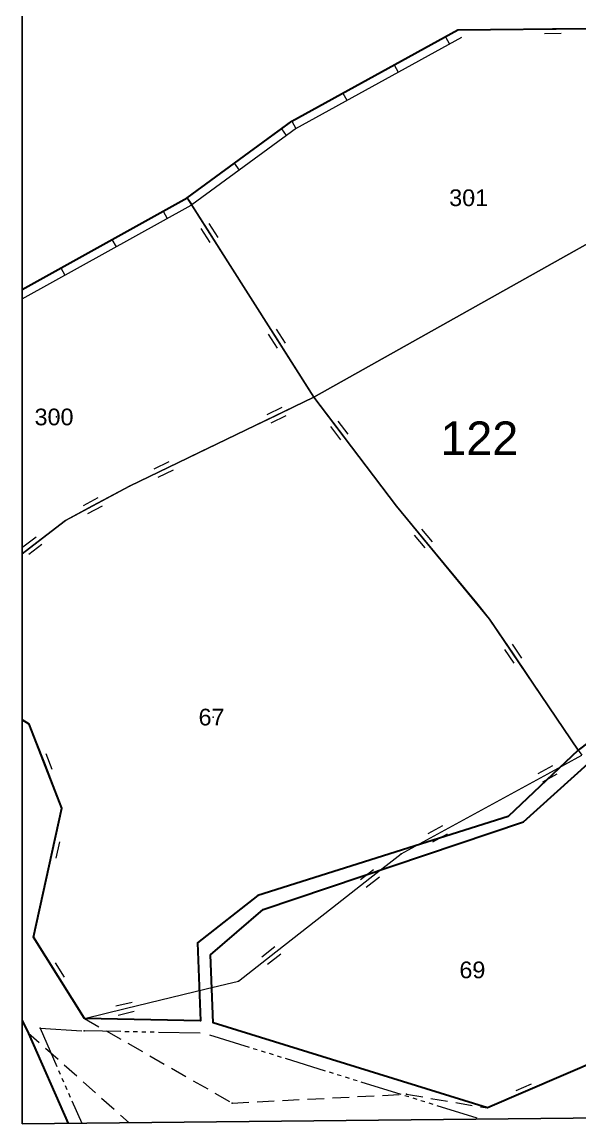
# Model space of a CAD drawing. Header units: millimetres. Extents: x 615240 to 617330, y 4151758 to 4153557.
# Drawn here: x 615240.4 to 615307.2, y 4151757.5 to 4151889.5 of the extents above; entities that cross this region are included whole.
import ezdxf
from ezdxf.xclip import XClip

# ---------------------------------------------------------------- set-up
doc = ezdxf.new("R2010")
doc.units = ezdxf.units.MM
doc.header["$XCLIPFRAME"] = 2
for name, color, linetype, lineweight in [('01_UYGALAN_TARAMA', 26, 'Continuous', 20), ('02_ADA_ALN_YENI', 7, 'Continuous', 30), ('02_ADA_NO_YENI', 18, 'Continuous', 0), ('03_PARSEL_ALN_ESKI', 18, 'Continuous', 0), ('03_PARSEL_ALN_YENI', 171, 'Continuous', 0), ('03_PARSEL_NO_ESKI', 5, 'Continuous', 0), ('03_PARSEL_SNR_YENI', 5, 'Continuous', 0), ('06_DETAY_SNR_KROKI', 4, 'Continuous', 0), ('06_DETAY_SNR_PAFTA', 26, 'Continuous', 0), ('07_SNRTIP_GECERLI', 30, 'Continuous', 0), ('07_SNRTIP_SABIT', 18, 'Continuous', 0), ('NOKTA_DETAY_YENI', 171, 'Continuous', 0), ('NOKTA_PARSEL_ESKI', 6, 'Continuous', 0), ('NOKTA_PARSEL_YENI', 30, 'Continuous', 0)]:
    doc.layers.add(name, color=color, linetype=linetype, lineweight=lineweight)
doc.layers.add('ANTET', color=7, linetype='Continuous')
doc.styles.get("Standard").update_dxf_attribs({"font": 'Arial'})

# ---------------------------------------------------------------- blocks, each defined once
blk = doc.blocks.new('fggg')
at = {"layer": '01_UYGALAN_TARAMA', "color": 252}
for p, q in [((615242.56, 4151768.96, 0.95), (615244.57, 4151764.38, 0.95)), ((615242.56, 4151768.96, 0.95), (615247.56, 4151768.66, 0.95)), ((615252.22, 4151768.56, 0.95), (615247.84, 4151768.64, 0.95)), ((615253.22, 4151768.54, 0.95), (615252.72, 4151768.55, 0.95)), ((615254.22, 4151768.52, 0.95), (615253.72, 4151768.53, 0.95)), ((615255.22, 4151768.5, 0.95), (615254.72, 4151768.51, 0.95)), ((615256.22, 4151768.48, 0.95), (615255.72, 4151768.49, 0.95)), ((615261.72, 4151768.37, 0.95), (615256.72, 4151768.47, 0.95)), ((615262.83, 4151768.18, 0.95), (615267.6, 4151766.7, 0.95)), ((615268.08, 4151766.55, 0.95), (615268.56, 4151766.4, 0.95)), ((615269.04, 4151766.25, 0.95), (615269.51, 4151766.1, 0.95)), ((615269.99, 4151765.96, 0.95), (615270.47, 4151765.81, 0.95)), ((615270.95, 4151765.66, 0.95), (615271.42, 4151765.51, 0.95)), ((615271.9, 4151765.36, 0.95), (615276.68, 4151763.88, 0.95)), ((615244.77, 4151763.92, 0.95), (615244.97, 4151763.46, 0.95)), ((615277.15, 4151763.73, 0.95), (615277.63, 4151763.58, 0.95)), ((615278.11, 4151763.44, 0.95), (615278.59, 4151763.29, 0.95)), ((615279.06, 4151763.14, 0.95), (615279.54, 4151762.99, 0.95)), ((615245.18, 4151763, 0.95), (615245.38, 4151762.55, 0.95)), ((615245.58, 4151762.09, 0.95), (615245.78, 4151761.63, 0.95)), ((615280.02, 4151762.84, 0.95), (615280.5, 4151762.7, 0.95)), ((615280.97, 4151762.55, 0.95), (615285.75, 4151761.06, 0.95)), ((615245.98, 4151761.17, 0.95), (615246.18, 4151760.71, 0.95)), ((615286.23, 4151760.92, 0.95), (615286.7, 4151760.77, 0.95)), ((615287.18, 4151760.62, 0.95), (615287.66, 4151760.47, 0.95)), ((615246.38, 4151760.26, 0.95), (615248.39, 4151755.68, 0.95)), ((615288.14, 4151760.32, 0.95), (615288.61, 4151760.17, 0.95)), ((615289.09, 4151760.03, 0.95), (615289.57, 4151759.88, 0.95)), ((615290.05, 4151759.73, 0.95), (615294.82, 4151758.25, 0.95)), ((615295.3, 4151758.1, 0.95), (615295.66, 4151757.99, 0.95))]:
    blk.add_line(p, q, dxfattribs=at)
for p in [(615242.56, 4151768.96, 620.49), (615242.56, 4151768.96, 620.49), (615247.84, 4151768.64, 619.65), (615247.84, 4151768.64, 619.65)]:
    blk.add_point(p, dxfattribs=at)
at = {"layer": '02_ADA_ALN_YENI', "color": 252}
for points in [[(615314.03, 4151807.62, 0), (615306.95, 4151802.26, 0), (615298.58, 4151794.31, 0), (615268.62, 4151784.87, 0), (615261.39, 4151779.2, 0), (615261.75, 4151769.87, 0), (615247.87, 4151770.14, 0), (615241.76, 4151779.86, 0), (615245.18, 4151795.31, 0), (615241.26, 4151805.39, 0), (615228.08, 4151813.24, 0)], [(615238.92, 4151856.63, 0), (615260.15, 4151868.41, 0), (615272.68, 4151877.59, 0), (615292.58, 4151888.53, 0), (615323.91, 4151888.83, 0)], [(615235.7, 4151779.19, 0), (615241.19, 4151768.35, 0), (615254.45, 4151738.12, 0)]]:
    blk.add_polyline3d(points, dxfattribs=at)
blk.add_polyline3d([(615377.29, 4151777.16, 0), (615344.71, 4151774.95, 0), (615328.84, 4151771.91, 0), (615314.32, 4151767.27, 0), (615296.1, 4151759.42, 0), (615263.27, 4151769.61, 0), (615262.95, 4151777.75, 0), (615269.27, 4151783.2, 0), (615300.44, 4151793.69, 0), (615308.17, 4151800.68, 0), (615314.67, 4151805.72, 0), (615318.42, 4151806.98, 0), (615321.43, 4151807.3, 0), (615323.66, 4151807.12, 0), (615334.16, 4151809.11, 0), (615346.53, 4151813.21, 0), (615354.08, 4151816.09, 0), (615371.24, 4151824.07, 0), (615387, 4151814.81, 0), (615388, 4151806.7, 0), (615389.14, 4151804.5, 0), (615376.15, 4151795.69, 0), (615381.86, 4151777.02, 0), (615377.29, 4151777.16, 0)], close=True, dxfattribs=at)
at = {"layer": '03_PARSEL_ALN_ESKI', "color": 252}
for p in [(615294.16, 4151868.42), (615244.52, 4151842.17), (615263.28, 4151806.23), (615294.5, 4151775.95)]:
    blk.add_point(p, dxfattribs=at)
at = {"layer": '03_PARSEL_ALN_YENI', "color": 252}
for points in [[(615272.68, 4151877.59, 0), (615292.58, 4151888.53, 0), (615323.91, 4151888.83, 0), (615334.02, 4151888.64, 0), (615338.63, 4151880.06, 0), (615275.34, 4151844.53, 0), (615260.15, 4151868.41, 0), (615272.68, 4151877.59, 0)], [(615333.66, 4151811.05, 0), (615323.55, 4151809.14, 0), (615321.41, 4151809.31, 0), (615317.99, 4151808.94, 0), (615314.03, 4151807.62, 0), (615306.95, 4151802.26, 0), (615296.37, 4151817.96, 0), (615285.24, 4151831.47, 0), (615275.34, 4151844.53, 0), (615338.63, 4151880.06, 0), (615350.59, 4151871.9, 0), (615370.48, 4151851.03, 0), (615385.3, 4151831.77, 0), (615386.72, 4151817.06, 0), (615371.35, 4151826.33, 0), (615353.23, 4151817.9, 0), (615345.86, 4151815.09, 0), (615333.66, 4151811.05, 0)], [(615260.15, 4151868.41, 0), (615275.34, 4151844.53, 0), (615253.25, 4151833.89, 0), (615245.61, 4151829.78, 0), (615237.44, 4151823.5, 0), (615228.08, 4151813.24, 0), (615223.19, 4151831.37, 0), (615218.26, 4151846.68, 0), (615238.92, 4151856.63, 0), (615260.15, 4151868.41, 0)], [(615298.58, 4151794.31, 0), (615268.62, 4151784.87, 0), (615261.39, 4151779.2, 0), (615261.75, 4151769.87, 0), (615247.87, 4151770.14, 0), (615241.76, 4151779.86, 0), (615245.18, 4151795.31, 0), (615241.26, 4151805.39, 0), (615228.08, 4151813.24, 0), (615237.44, 4151823.5, 0), (615245.61, 4151829.78, 0), (615253.25, 4151833.89, 0), (615275.34, 4151844.53, 0), (615285.24, 4151831.47, 0), (615296.37, 4151817.96, 0), (615306.95, 4151802.26, 0), (615298.58, 4151794.31, 0)], [(615193.95, 4151812.91, 0), (615218.33, 4151819.38, 0), (615219.76, 4151811.95, 0), (615224.15, 4151803.93, 0), (615237.26, 4151792.49, 0), (615235.7, 4151779.19, 0), (615241.19, 4151768.35, 0), (615254.45, 4151738.12, 0), (615208.77, 4151761.39, 0), (615215.15, 4151770.39, 0), (615206.57, 4151773.49, 0), (615196.37, 4151777.26, 0), (615193.95, 4151812.91, 0)], [(615269.27, 4151783.2, 0), (615300.44, 4151793.69, 0), (615308.17, 4151800.68, 0), (615318, 4151787.87, 0), (615328.84, 4151771.91, 0), (615314.32, 4151767.27, 0), (615296.1, 4151759.42, 0), (615263.27, 4151769.61, 0), (615262.95, 4151777.75, 0), (615269.27, 4151783.2, 0)]]:
    blk.add_polyline3d(points, close=True, dxfattribs=at)
at = {"layer": '03_PARSEL_SNR_YENI', "color": 252}
for p, q in [((615291.08, 4151887.71, 0.95), (615292.58, 4151888.53, 0.95)), ((615293.91, 4151888.54, 0.95), (615292.58, 4151888.53, 0.95)), ((615303.91, 4151888.64, 0.95), (615293.91, 4151888.54, 0.95)), ((615308.91, 4151888.69, 0.95), (615303.91, 4151888.64, 0.95)), ((615273.16, 4151876.71, 0.95), (615293.06, 4151887.65, 0.95)), ((615284.95, 4151884.33, 0.95), (615291.08, 4151887.71, 0.95)), ((615291.08, 4151887.71, 0.95), (615291.56, 4151886.83, 0.95)), ((615304.92, 4151888.09, 0.95), (615302.92, 4151888.07, 0.95)), ((615278.81, 4151880.96, 0.95), (615284.95, 4151884.33, 0.95)), ((615284.95, 4151884.33, 0.95), (615285.43, 4151883.46, 0.95)), ((615272.68, 4151877.59, 0.95), (615278.81, 4151880.96, 0.95)), ((615278.81, 4151880.96, 0.95), (615279.29, 4151880.09, 0.95)), ((615260.74, 4151867.61, 0.95), (615273.27, 4151876.78, 0.95)), ((615265.79, 4151872.55, 0.95), (615271.44, 4151876.68, 0.95)), ((615271.44, 4151876.68, 0.95), (615272.68, 4151877.59, 0.95)), ((615271.44, 4151876.68, 0.95), (615272.03, 4151875.88, 0.95)), ((615272.68, 4151877.59, 0.95), (615273.16, 4151876.71, 0.95)), ((615260.15, 4151868.41, 0.95), (615265.79, 4151872.55, 0.95)), ((615265.79, 4151872.55, 0.95), (615266.38, 4151871.74, 0.95)), ((615239.41, 4151855.76, 0.95), (615260.63, 4151867.54, 0.95)), ((615257.29, 4151866.83, 0.95), (615260.15, 4151868.41, 0.95)), ((615260.15, 4151868.41, 0.95), (615262.83, 4151864.2, 0.95)), ((615260.15, 4151868.41, 0.95), (615260.74, 4151867.61, 0.95)), ((615251.16, 4151863.43, 0.95), (615257.29, 4151866.83, 0.95)), ((615257.29, 4151866.83, 0.95), (615257.77, 4151865.95, 0.95)), ((615261.82, 4151864.74, 0.95), (615262.89, 4151863.05, 0.95)), ((615262.77, 4151865.34, 0.95), (615263.84, 4151863.65, 0.95)), ((615245.04, 4151860.03, 0.95), (615251.16, 4151863.43, 0.95)), ((615251.16, 4151863.43, 0.95), (615251.65, 4151862.55, 0.95)), ((615262.83, 4151864.2, 0.95), (615268.2, 4151855.76, 0.95)), ((615238.92, 4151856.63, 0.95), (615245.04, 4151860.03, 0.95)), ((615245.04, 4151860.03, 0.95), (615245.53, 4151859.16, 0.95)), ((615268.2, 4151855.76, 0.95), (615270.88, 4151851.54, 0.95)), ((615269.87, 4151852.08, 0.95), (615270.95, 4151850.4, 0.95)), ((615270.82, 4151852.69, 0.95), (615271.89, 4151851, 0.95)), ((615270.88, 4151851.54, 0.95), (615275.34, 4151844.53, 0.95)), ((615275.34, 4151844.53, 0.95), (615270.84, 4151842.36, 0.95)), ((615275.34, 4151844.53, 0.95), (615278.36, 4151840.55, 0.95)), ((615270.84, 4151842.36, 0.95), (615261.83, 4151838.02, 0.95)), ((615271.5, 4151843.3, 0.95), (615269.69, 4151842.43, 0.95)), ((615271.98, 4151842.29, 0.95), (615270.18, 4151841.42, 0.95)), ((615277.31, 4151841.01, 0.95), (615278.52, 4151839.41, 0.95)), ((615278.21, 4151841.68, 0.95), (615279.41, 4151840.09, 0.95)), ((615278.36, 4151840.55, 0.95), (615284.4, 4151832.58, 0.95)), ((615261.83, 4151838.02, 0.95), (615257.33, 4151835.85, 0.95)), ((615257.33, 4151835.85, 0.95), (615253.25, 4151833.89, 0.95)), ((615257.98, 4151836.79, 0.95), (615256.18, 4151835.92, 0.95)), ((615258.47, 4151835.78, 0.95), (615256.67, 4151834.91, 0.95)), ((615253.25, 4151833.89, 0.95), (615248.85, 4151831.52, 0.95)), ((615249.46, 4151832.49, 0.95), (615247.7, 4151831.54, 0.95)), ((615284.4, 4151832.58, 0.95), (615285.24, 4151831.47, 0.95)), ((615248.85, 4151831.52, 0.95), (615245.61, 4151829.78, 0.95)), ((615249.99, 4151831.5, 0.95), (615248.23, 4151830.55, 0.95)), ((615285.24, 4151831.47, 0.95), (615288.42, 4151827.61, 0.95)), ((615245.61, 4151829.78, 0.95), (615241.65, 4151826.73, 0.95)), ((615242.1, 4151827.79, 0.95), (615240.51, 4151826.57, 0.95)), ((615287.35, 4151828.02, 0.95), (615288.62, 4151826.48, 0.95)), ((615288.22, 4151828.74, 0.95), (615289.49, 4151827.2, 0.95)), ((615241.65, 4151826.73, 0.95), (615237.44, 4151823.5, 0.95)), ((615242.78, 4151826.89, 0.95), (615241.2, 4151825.68, 0.95)), ((615288.42, 4151827.61, 0.95), (615294.78, 4151819.89, 0.95)), ((615294.78, 4151819.89, 0.95), (615296.37, 4151817.96, 0.95)), ((615296.37, 4151817.96, 0.95), (615299.17, 4151813.81, 0.95)), ((615299.08, 4151814.95, 0.95), (615300.19, 4151813.29, 0.95)), ((615298.14, 4151814.33, 0.95), (615299.26, 4151812.67, 0.95)), ((615299.17, 4151813.81, 0.95), (615304.75, 4151805.52, 0.95)), ((615232.38, 4151810.68, 0.95), (615240.97, 4151805.57, 0.95)), ((615240.97, 4151805.57, 0.95), (615241.26, 4151805.39, 0.95)), ((615241.26, 4151805.39, 0.95), (615243.08, 4151800.73, 0.95)), ((615304.75, 4151805.52, 0.95), (615306.95, 4151802.26, 0.95)), ((615243.24, 4151801.87, 0.95), (615243.96, 4151800, 0.95)), ((615243.08, 4151800.73, 0.95), (615245.18, 4151795.31, 0.95)), ((615245.18, 4151795.31, 0.95), (615244.1, 4151790.43, 0.95)), ((615244.87, 4151791.28, 0.95), (615244.44, 4151789.33, 0.95)), ((615244.1, 4151790.43, 0.95), (615241.94, 4151780.66, 0.95)), ((615241.94, 4151780.66, 0.95), (615241.76, 4151779.86, 0.95)), ((615241.76, 4151779.86, 0.95), (615244.42, 4151775.63, 0.95)), ((615244.37, 4151776.78, 0.95), (615245.43, 4151775.08, 0.95)), ((615244.42, 4151775.63, 0.95), (615247.87, 4151770.14, 0.95)), ((615241.19, 4151768.35, 0.95), (615238.93, 4151772.82, 0.95)), ((615300.69, 4151761.4, 0.95), (615309.88, 4151765.35, 0.95)), ((615299.55, 4151761.52, 0.95), (615301.39, 4151762.31, 0.95)), ((615296.1, 4151759.42, 0.95), (615300.69, 4151761.4, 0.95))]:
    blk.add_line(p, q, dxfattribs=at)
for p in [(615292.58, 4151888.53, 612.81), (615292.58, 4151888.53, 612.81), (615272.68, 4151877.59, 612.08), (615272.68, 4151877.59, 612.08), (615260.15, 4151868.41, 611.67), (615260.15, 4151868.41, 611.67), (615260.15, 4151868.41, 611.67), (615275.34, 4151844.53, 614.39), (615275.34, 4151844.53, 614.39), (615275.34, 4151844.53, 614.39), (615253.25, 4151833.89, 613.37), (615253.25, 4151833.89, 613.37), (615285.24, 4151831.47, 617.31), (615285.24, 4151831.47, 617.31), (615245.61, 4151829.78, 613.2), (615245.61, 4151829.78, 613.2), (615296.37, 4151817.96, 620.57), (615296.37, 4151817.96, 620.57), (615241.26, 4151805.39, 615.29), (615241.26, 4151805.39, 615.29), (615306.95, 4151802.26, 624.9), (615245.18, 4151795.31, 618.15), (615245.18, 4151795.31, 618.15), (615241.76, 4151779.86, 619.38), (615241.76, 4151779.86, 619.38), (615247.87, 4151770.14, 619.65), (615241.19, 4151768.35, 620.49), (615296.1, 4151759.42, 640.38)]:
    blk.add_point(p, dxfattribs=at)
at = {"layer": '06_DETAY_SNR_KROKI', "color": 252}
for p, q in [((615303.33, 4151799.45, 0.95), (615307.41, 4151801.68, 0.95)), ((615306.95, 4151802.26, 0.95), (615307.41, 4151801.68, 0.95)), ((615302.18, 4151799.46, 0.95), (615303.93, 4151800.42, 0.95)), ((615298.94, 4151797.05, 0.95), (615303.33, 4151799.45, 0.95)), ((615302.72, 4151798.47, 0.95), (615304.47, 4151799.43, 0.95)), ((615290.16, 4151792.26, 0.95), (615298.94, 4151797.05, 0.95)), ((615285.77, 4151789.86, 0.95), (615290.16, 4151792.26, 0.95)), ((615289.01, 4151792.27, 0.95), (615290.77, 4151793.23, 0.95)), ((615289.55, 4151791.28, 0.95), (615291.31, 4151792.24, 0.95)), ((615282.03, 4151786.93, 0.95), (615285.77, 4151789.86, 0.95)), ((615278.1, 4151783.85, 0.95), (615282.03, 4151786.93, 0.95)), ((615280.9, 4151786.76, 0.95), (615282.47, 4151787.99, 0.95)), ((615281.59, 4151785.87, 0.95), (615283.17, 4151787.1, 0.95)), ((615270.22, 4151777.68, 0.95), (615278.1, 4151783.85, 0.95)), ((615266.29, 4151774.6, 0.95), (615270.22, 4151777.68, 0.95)), ((615269.09, 4151777.51, 0.95), (615270.66, 4151778.74, 0.95)), ((615269.78, 4151776.62, 0.95), (615271.36, 4151777.86, 0.95)), ((615252.73, 4151771.32, 0.95), (615262.45, 4151773.67, 0.95)), ((615262.45, 4151773.67, 0.95), (615266.29, 4151774.6, 0.95)), ((615247.87, 4151770.14, 0.95), (615252.73, 4151771.32, 0.95)), ((615251.63, 4151771.63, 0.95), (615253.57, 4151772.1, 0.95)), ((615251.89, 4151770.54, 0.95), (615253.84, 4151771.01, 0.95))]:
    blk.add_line(p, q, dxfattribs=at)
for p in [(615306.95, 4151802.26, 620.57), (615285.77, 4151789.86, 625.84), (615285.77, 4151789.86, 625.84), (615266.29, 4151774.6, 629.88), (615266.29, 4151774.6, 629.88), (615247.87, 4151770.14, 619.65)]:
    blk.add_point(p, dxfattribs=at)
at = {"layer": '06_DETAY_SNR_PAFTA', "color": 252}
for p, q in [((615247.87, 4151770.14, 0.95), (615249.61, 4151769.15, 0.95)), ((615250.48, 4151768.65, 0.95), (615252.21, 4151767.65, 0.95)), ((615242.47, 4151767.21, 0.95), (615241.19, 4151768.35, 0.95)), ((615253.08, 4151767.16, 0.95), (615254.81, 4151766.16, 0.95)), ((615244.71, 4151765.22, 0.95), (615243.22, 4151766.55, 0.95)), ((615246.95, 4151763.22, 0.95), (615245.46, 4151764.55, 0.95)), ((615255.68, 4151765.67, 0.95), (615257.42, 4151764.67, 0.95)), ((615258.29, 4151764.17, 0.95), (615260.02, 4151763.18, 0.95)), ((615249.19, 4151761.22, 0.95), (615247.7, 4151762.55, 0.95)), ((615260.89, 4151762.68, 0.95), (615262.62, 4151761.69, 0.95)), ((615251.43, 4151759.23, 0.95), (615249.93, 4151760.56, 0.95)), ((615263.49, 4151761.19, 0.95), (615265.23, 4151760.2, 0.95)), ((615274.56, 4151760.46, 0.95), (615276.55, 4151760.56, 0.95)), ((615277.55, 4151760.61, 0.95), (615279.55, 4151760.71, 0.95)), ((615280.55, 4151760.77, 0.95), (615282.55, 4151760.87, 0.95)), ((615283.54, 4151760.92, 0.95), (615285.54, 4151761.02, 0.95)), ((615286.4, 4151761.06, 0.95), (615288.37, 4151760.73, 0.95)), ((615289.35, 4151760.56, 0.95), (615291.32, 4151760.23, 0.95)), ((615265.57, 4151760, 0.95), (615267.56, 4151760.1, 0.95)), ((615268.56, 4151760.16, 0.95), (615270.56, 4151760.26, 0.95)), ((615271.56, 4151760.31, 0.95), (615273.56, 4151760.41, 0.95)), ((615292.31, 4151760.06, 0.95), (615294.28, 4151759.73, 0.95)), ((615295.27, 4151759.56, 0.95), (615296.1, 4151759.42, 0.95)), ((615253.67, 4151757.23, 0.95), (615252.17, 4151758.56, 0.95))]:
    blk.add_line(p, q, dxfattribs=at)
for p in [(615247.87, 4151770.14, 619.65), (615241.19, 4151768.35, 620.49), (615286.4, 4151761.06, 635.46), (615286.4, 4151761.06, 635.46), (615265.57, 4151760, 623.76), (615265.57, 4151760, 623.76), (615296.1, 4151759.42, 640.38)]:
    blk.add_point(p, dxfattribs=at)
at = {"layer": '07_SNRTIP_GECERLI', "color": 252}
for points in [[(615275.34, 4151844.53, 614.39), (615338.63, 4151880.06, 616.74)], [(615306.95, 4151802.26, 624.9), (615314.03, 4151807.62, 0), (615317.99, 4151808.94, 0), (615321.41, 4151809.31, 0), (615323.55, 4151809.14, 0), (615333.66, 4151811.05, 0), (615345.86, 4151815.09, 0), (615353.23, 4151817.9, 0), (615371.35, 4151826.33, 0), (615386.72, 4151817.06, 628.34)], [(615261.75, 4151769.87, 0), (615261.39, 4151779.2, 0), (615268.62, 4151784.87, 0), (615298.58, 4151794.31, 0), (615306.95, 4151802.26, 624.9)], [(615308.17, 4151800.68, 0), (615300.44, 4151793.69, 0), (615269.27, 4151783.2, 0), (615262.95, 4151777.75, 0), (615263.27, 4151769.61, 0)], [(615261.75, 4151769.87, 0), (615247.87, 4151770.14, 619.65)], [(615263.27, 4151769.61, 0), (615296.1, 4151759.42, 640.38)], [(615241.19, 4151768.35, 620.49), (615254.45, 4151738.12, 0)]]:
    blk.add_polyline3d(points, dxfattribs=at)
at = {"layer": '07_SNRTIP_SABIT', "color": 252}
for points in [[(615260.15, 4151868.41, 611.67), (615272.68, 4151877.59, 612.08), (615292.58, 4151888.53, 612.81)], [(615292.58, 4151888.53, 612.81), (615323.91, 4151888.83, 614.79), (615334.02, 4151888.64, 615.8), (615338.63, 4151880.06, 616.74)], [(615218.26, 4151846.68, 609.71), (615238.92, 4151856.63, 610.84), (615260.15, 4151868.41, 611.67)], [(615260.15, 4151868.41, 611.67), (615275.34, 4151844.53, 614.39)], [(615275.34, 4151844.53, 614.39), (615253.25, 4151833.89, 613.37), (615245.61, 4151829.78, 613.2), (615237.44, 4151823.5, 612.94), (615228.08, 4151813.24, 613.1)], [(615275.34, 4151844.53, 614.39), (615285.24, 4151831.47, 617.31), (615296.37, 4151817.96, 620.57), (615306.95, 4151802.26, 624.9)], [(615218.33, 4151819.38, 0), (615219.76, 4151811.95, 614.83), (615224.15, 4151803.93, 617.59), (615237.26, 4151792.49, 617.79), (615235.7, 4151779.19, 619.2), (615241.19, 4151768.35, 620.49)], [(615247.87, 4151770.14, 619.65), (615241.76, 4151779.86, 619.38), (615245.18, 4151795.31, 618.15), (615241.26, 4151805.39, 615.29), (615228.08, 4151813.24, 613.1)], [(615296.1, 4151759.42, 640.38), (615314.32, 4151767.27, 640.47), (615328.84, 4151771.91, 640.73)]]:
    blk.add_polyline3d(points, dxfattribs=at)
at = {"layer": 'NOKTA_DETAY_YENI', "color": 252}
for p in [(615285.77, 4151789.86, 625.84), (615266.29, 4151774.6, 629.88), (615286.4, 4151761.06, 635.46), (615265.57, 4151760, 623.76)]:
    blk.add_point(p, dxfattribs=at)
at = {"layer": 'NOKTA_PARSEL_ESKI', "color": 252}
for p in [(615298.58, 4151794.31), (615300.44, 4151793.69), (615268.62, 4151784.87), (615269.27, 4151783.2), (615261.39, 4151779.2), (615262.95, 4151777.75), (615261.75, 4151769.87), (615263.27, 4151769.61)]:
    blk.add_point(p, dxfattribs=at)
at = {"layer": 'NOKTA_PARSEL_YENI', "color": 252}
for p in [(615292.58, 4151888.53, 612.81), (615272.68, 4151877.59, 612.08), (615260.15, 4151868.41, 611.67), (615275.34, 4151844.53, 614.39), (615253.25, 4151833.89, 613.37), (615285.24, 4151831.47, 617.31), (615245.61, 4151829.78, 613.2), (615296.37, 4151817.96, 620.57), (615241.26, 4151805.39, 615.29), (615306.95, 4151802.26, 624.9), (615245.18, 4151795.31, 618.15), (615241.76, 4151779.86, 619.38), (615247.87, 4151770.14, 619.65), (615241.19, 4151768.35, 620.49), (615296.1, 4151759.42, 640.38)]:
    blk.add_point(p, dxfattribs=at)
at = {"layer": '02_ADA_NO_YENI', "color": 252}
blk.add_text('122', height=4, dxfattribs=at).set_placement((615290.47, 4151837.63))
at = {"layer": '03_PARSEL_NO_ESKI', "color": 252}
for s, p in [('301', (615291.53, 4151867.42)), ('300', (615241.9, 4151841.17)), ('67', (615261.53, 4151805.23)), ('69', (615292.75, 4151774.95))]:
    blk.add_text(s, height=2, dxfattribs=at).set_placement(p)

msp = doc.modelspace()

# ---------------------------------------------------------------- linework, layer by layer
msp.add_line((615240.4, 4152657.5), (615240.4, 4151757.5))
at = {"layer": 'ANTET', "flags": 128}
msp.add_lwpolyline([(615240.4, 4151757.5), (615240.4, 4152657.5), (617142.5, 4152657.5), (617142.5, 4151777.5), (615240.4, 4151757.5)], close=True, dxfattribs=at)

# ---------------------------------------------------------------- block references
ref = msp.add_blockref('fggg', (0, 0))
XClip(ref).set_block_clipping_path([(615240.4021353753, 4153557.293983656), (616576.5432835864, 4153557.293983656), (616576.5432835864, 4152657.5), (617142.5, 4152657.5), (617142.5, 4151777.5), (615240.4021353753, 4151757.5), (615240.4021353753, 4152657.5)])

doc.saveas('drawing.dxf')
